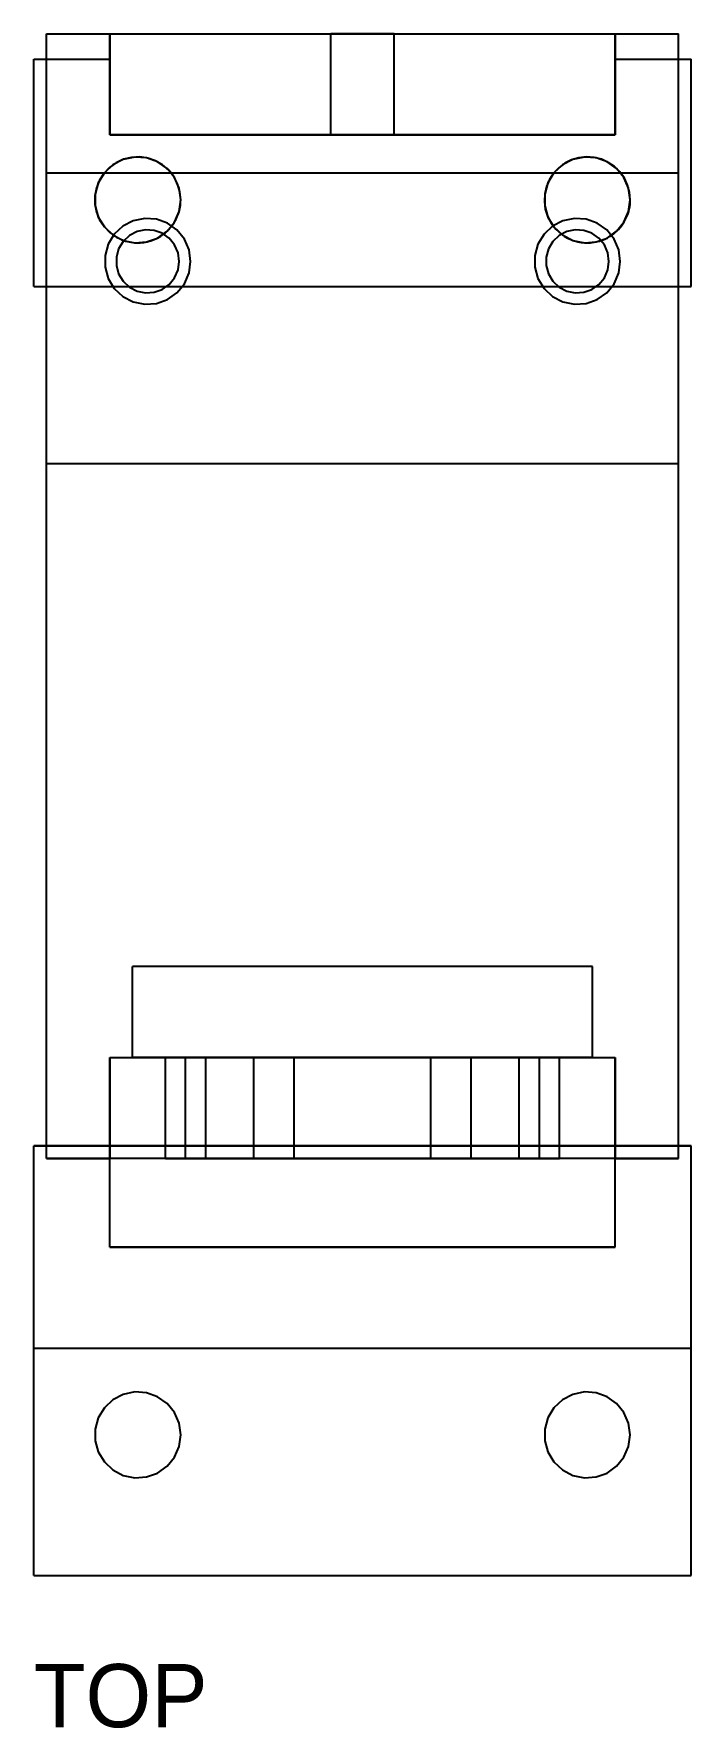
# Model space of a CAD drawing. Header units: millimetres. Extents: x 0 to 280, y -45 to 205.
# Drawn here: x 0 to 26, y 102.6 to 169.6 of the extents above; entities that cross this region are included whole.
import ezdxf

# ---------------------------------------------------------------- set-up
doc = ezdxf.new("R2010")
doc.units = ezdxf.units.MM
doc.layers.add('TOP_HIDDEN', color=8, linetype='CONTINUOUS')
doc.layers.add('TOP_VISIBLE', color=7, linetype='Continuous')

msp = doc.modelspace()

# ---------------------------------------------------------------- linework, layer by layer
at = {"layer": 'TOP_HIDDEN'}
for points in [[(0.5, 169.609), (3, 169.609)], [(0.5, 152.609), (0.5, 169.609)], [(3, 168.609), (3, 169.609)], [(3, 169.609), (23, 169.609)], [(3, 169.609), (3, 165.609)], [(14.25, 169.609), (14.141, 169.609), (14.033, 169.609), (13.924, 169.609), (13.815, 169.609), (13.707, 169.609), (13.598, 169.609), (13.489, 169.609), (13.38, 169.609), (13.272, 169.609), (13.163, 169.609), (13.054, 169.609), (12.946, 169.609), (12.837, 169.609), (12.728, 169.609), (12.62, 169.609), (12.511, 169.609), (12.402, 169.609), (12.293, 169.609), (12.185, 169.609), (12.076, 169.609), (11.967, 169.609), (11.859, 169.609), (11.75, 169.609)], [(11.75, 169.609), (11.804, 169.609), (11.859, 169.609), (11.913, 169.609), (11.967, 169.609), (12.022, 169.609), (12.076, 169.609), (12.13, 169.609), (12.185, 169.609), (12.239, 169.609), (12.293, 169.609), (12.348, 169.609), (12.402, 169.609), (12.457, 169.609), (12.511, 169.609), (12.565, 169.609), (12.62, 169.609), (12.674, 169.609), (12.728, 169.609), (12.783, 169.609), (12.837, 169.609), (12.891, 169.609), (12.946, 169.609), (13, 169.609)], [(14.25, 169.609), (14.141, 169.609), (14.033, 169.609), (13.924, 169.609), (13.815, 169.609), (13.707, 169.609), (13.598, 169.609), (13.489, 169.609), (13.38, 169.609), (13.272, 169.609), (13.163, 169.609), (13.054, 169.609), (12.946, 169.609), (12.837, 169.609), (12.728, 169.609), (12.62, 169.609), (12.511, 169.609), (12.402, 169.609), (12.293, 169.609), (12.185, 169.609), (12.076, 169.609), (11.967, 169.609), (11.859, 169.609), (11.75, 169.609)], [(11.75, 169.609), (11.804, 169.609), (11.859, 169.609), (11.913, 169.609), (11.967, 169.609), (12.022, 169.609), (12.076, 169.609), (12.13, 169.609), (12.185, 169.609), (12.239, 169.609), (12.293, 169.609), (12.348, 169.609), (12.402, 169.609), (12.457, 169.609), (12.511, 169.609), (12.565, 169.609), (12.62, 169.609), (12.674, 169.609), (12.728, 169.609), (12.783, 169.609), (12.837, 169.609), (12.891, 169.609), (12.946, 169.609), (13, 169.609)], [(14.25, 169.609), (14.141, 169.609), (14.033, 169.609), (13.924, 169.609), (13.815, 169.609), (13.707, 169.609), (13.598, 169.609), (13.489, 169.609), (13.38, 169.609), (13.272, 169.609), (13.163, 169.609), (13.054, 169.609), (12.946, 169.609), (12.837, 169.609), (12.728, 169.609), (12.62, 169.609), (12.511, 169.609), (12.402, 169.609), (12.293, 169.609), (12.185, 169.609), (12.076, 169.609), (11.967, 169.609), (11.859, 169.609), (11.75, 169.609)], [(11.75, 169.609), (11.804, 169.609), (11.859, 169.609), (11.913, 169.609), (11.967, 169.609), (12.022, 169.609), (12.076, 169.609), (12.13, 169.609), (12.185, 169.609), (12.239, 169.609), (12.293, 169.609), (12.348, 169.609), (12.402, 169.609), (12.457, 169.609), (12.511, 169.609), (12.565, 169.609), (12.62, 169.609), (12.674, 169.609), (12.728, 169.609), (12.783, 169.609), (12.837, 169.609), (12.891, 169.609), (12.946, 169.609), (13, 169.609)], [(11.75, 165.609), (11.75, 169.609)], [(11.75, 165.609), (11.75, 169.609)], [(11.75, 165.609), (11.75, 169.609)], [(13, 169.609), (13.054, 169.609), (13.109, 169.609), (13.163, 169.609), (13.217, 169.609), (13.272, 169.609), (13.326, 169.609), (13.38, 169.609), (13.435, 169.609), (13.489, 169.609), (13.543, 169.609), (13.598, 169.609), (13.652, 169.609), (13.707, 169.609), (13.761, 169.609), (13.815, 169.609), (13.87, 169.609), (13.924, 169.609), (13.978, 169.609), (14.033, 169.609), (14.087, 169.609), (14.141, 169.609), (14.196, 169.609), (14.25, 169.609)], [(13, 169.609), (13.054, 169.609), (13.109, 169.609), (13.163, 169.609), (13.217, 169.609), (13.272, 169.609), (13.326, 169.609), (13.38, 169.609), (13.435, 169.609), (13.489, 169.609), (13.543, 169.609), (13.598, 169.609), (13.652, 169.609), (13.707, 169.609), (13.761, 169.609), (13.815, 169.609), (13.87, 169.609), (13.924, 169.609), (13.978, 169.609), (14.033, 169.609), (14.087, 169.609), (14.141, 169.609), (14.196, 169.609), (14.25, 169.609)], [(13, 169.609), (13.054, 169.609), (13.109, 169.609), (13.163, 169.609), (13.217, 169.609), (13.272, 169.609), (13.326, 169.609), (13.38, 169.609), (13.435, 169.609), (13.489, 169.609), (13.543, 169.609), (13.598, 169.609), (13.652, 169.609), (13.707, 169.609), (13.761, 169.609), (13.815, 169.609), (13.87, 169.609), (13.924, 169.609), (13.978, 169.609), (14.033, 169.609), (14.087, 169.609), (14.141, 169.609), (14.196, 169.609), (14.25, 169.609)], [(14.25, 165.609), (14.25, 169.609)], [(14.25, 165.609), (14.25, 169.609)], [(14.25, 165.609), (14.25, 169.609)], [(23, 168.609), (23, 169.609)], [(23, 169.609), (23, 165.609)], [(23, 169.609), (25.5, 169.609)], [(25.5, 152.609), (25.5, 169.609)], [(0, 159.609), (0, 168.609)], [(0, 168.609), (3, 168.609)], [(0.5, 168.609), (3, 168.609)], [(3, 165.609), (3, 168.609)], [(23, 168.609), (26, 168.609)], [(23, 168.609), (25.5, 168.609)], [(23, 165.609), (23, 168.609)], [(26, 159.609), (26, 168.609)], [(3, 165.609), (23, 165.609)], [(23, 165.609), (3, 165.609)], [(14.25, 165.609), (14.141, 165.609), (14.033, 165.609), (13.924, 165.609), (13.815, 165.609), (13.707, 165.609), (13.598, 165.609), (13.489, 165.609), (13.38, 165.609), (13.272, 165.609), (13.163, 165.609), (13.054, 165.609), (12.946, 165.609), (12.837, 165.609), (12.728, 165.609), (12.62, 165.609), (12.511, 165.609), (12.402, 165.609), (12.293, 165.609), (12.185, 165.609), (12.076, 165.609), (11.967, 165.609), (11.859, 165.609), (11.75, 165.609)], [(11.75, 165.609), (11.804, 165.609), (11.859, 165.609), (11.913, 165.609), (11.967, 165.609), (12.022, 165.609), (12.076, 165.609), (12.13, 165.609), (12.185, 165.609), (12.239, 165.609), (12.293, 165.609), (12.348, 165.609), (12.402, 165.609), (12.457, 165.609), (12.511, 165.609), (12.565, 165.609), (12.62, 165.609), (12.674, 165.609), (12.728, 165.609), (12.783, 165.609), (12.837, 165.609), (12.891, 165.609), (12.946, 165.609), (13, 165.609)], [(14.25, 165.609), (14.141, 165.609), (14.033, 165.609), (13.924, 165.609), (13.815, 165.609), (13.707, 165.609), (13.598, 165.609), (13.489, 165.609), (13.38, 165.609), (13.272, 165.609), (13.163, 165.609), (13.054, 165.609), (12.946, 165.609), (12.837, 165.609), (12.728, 165.609), (12.62, 165.609), (12.511, 165.609), (12.402, 165.609), (12.293, 165.609), (12.185, 165.609), (12.076, 165.609), (11.967, 165.609), (11.859, 165.609), (11.75, 165.609)], [(11.75, 165.609), (11.804, 165.609), (11.859, 165.609), (11.913, 165.609), (11.967, 165.609), (12.022, 165.609), (12.076, 165.609), (12.13, 165.609), (12.185, 165.609), (12.239, 165.609), (12.293, 165.609), (12.348, 165.609), (12.402, 165.609), (12.457, 165.609), (12.511, 165.609), (12.565, 165.609), (12.62, 165.609), (12.674, 165.609), (12.728, 165.609), (12.783, 165.609), (12.837, 165.609), (12.891, 165.609), (12.946, 165.609), (13, 165.609)], [(14.25, 165.609), (14.141, 165.609), (14.033, 165.609), (13.924, 165.609), (13.815, 165.609), (13.707, 165.609), (13.598, 165.609), (13.489, 165.609), (13.38, 165.609), (13.272, 165.609), (13.163, 165.609), (13.054, 165.609), (12.946, 165.609), (12.837, 165.609), (12.728, 165.609), (12.62, 165.609), (12.511, 165.609), (12.402, 165.609), (12.293, 165.609), (12.185, 165.609), (12.076, 165.609), (11.967, 165.609), (11.859, 165.609), (11.75, 165.609)], [(11.75, 165.609), (11.804, 165.609), (11.859, 165.609), (11.913, 165.609), (11.967, 165.609), (12.022, 165.609), (12.076, 165.609), (12.13, 165.609), (12.185, 165.609), (12.239, 165.609), (12.293, 165.609), (12.348, 165.609), (12.402, 165.609), (12.457, 165.609), (12.511, 165.609), (12.565, 165.609), (12.62, 165.609), (12.674, 165.609), (12.728, 165.609), (12.783, 165.609), (12.837, 165.609), (12.891, 165.609), (12.946, 165.609), (13, 165.609)], [(13, 165.609), (13.054, 165.609), (13.109, 165.609), (13.163, 165.609), (13.217, 165.609), (13.272, 165.609), (13.326, 165.609), (13.38, 165.609), (13.435, 165.609), (13.489, 165.609), (13.543, 165.609), (13.598, 165.609), (13.652, 165.609), (13.707, 165.609), (13.761, 165.609), (13.815, 165.609), (13.87, 165.609), (13.924, 165.609), (13.978, 165.609), (14.033, 165.609), (14.087, 165.609), (14.141, 165.609), (14.196, 165.609), (14.25, 165.609)], [(13, 165.609), (13.054, 165.609), (13.109, 165.609), (13.163, 165.609), (13.217, 165.609), (13.272, 165.609), (13.326, 165.609), (13.38, 165.609), (13.435, 165.609), (13.489, 165.609), (13.543, 165.609), (13.598, 165.609), (13.652, 165.609), (13.707, 165.609), (13.761, 165.609), (13.815, 165.609), (13.87, 165.609), (13.924, 165.609), (13.978, 165.609), (14.033, 165.609), (14.087, 165.609), (14.141, 165.609), (14.196, 165.609), (14.25, 165.609)], [(13, 165.609), (13.054, 165.609), (13.109, 165.609), (13.163, 165.609), (13.217, 165.609), (13.272, 165.609), (13.326, 165.609), (13.38, 165.609), (13.435, 165.609), (13.489, 165.609), (13.543, 165.609), (13.598, 165.609), (13.652, 165.609), (13.707, 165.609), (13.761, 165.609), (13.815, 165.609), (13.87, 165.609), (13.924, 165.609), (13.978, 165.609), (14.033, 165.609), (14.087, 165.609), (14.141, 165.609), (14.196, 165.609), (14.25, 165.609)], [(5.807, 163.041), (5.777, 163.363), (5.685, 163.673), (5.537, 163.961), (5.337, 164.215), (5.092, 164.427), (4.812, 164.588), (4.506, 164.693), (4.186, 164.739), (3.862, 164.723), (3.548, 164.646), (3.254, 164.511), (2.991, 164.323), (2.768, 164.088), (2.594, 163.815), (2.475, 163.515), (2.415, 163.197), (2.416, 162.873), (2.478, 162.556), (2.6, 162.256), (2.776, 161.984), (3, 161.751), (3.264, 161.565), (3.559, 161.432)], [(5.807, 163.041), (5.744, 163.499), (5.56, 163.924), (5.268, 164.283), (4.89, 164.55), (4.453, 164.705), (3.991, 164.737), (3.538, 164.643), (3.127, 164.43), (2.789, 164.114), (2.548, 163.718), (2.423, 163.272), (2.423, 162.809), (2.548, 162.363), (2.789, 161.968), (3.127, 161.652), (3.538, 161.439), (3.991, 161.345), (4.453, 161.376), (4.89, 161.531), (5.268, 161.798), (5.56, 162.157), (5.744, 162.582), (5.807, 163.041)], [(23.593, 163.041), (23.566, 163.34), (23.487, 163.629), (23.359, 163.9), (23.185, 164.145), (22.971, 164.355), (22.723, 164.524), (22.45, 164.647), (22.159, 164.72), (21.86, 164.74), (21.561, 164.708), (21.273, 164.624), (21.005, 164.491), (20.764, 164.312), (20.558, 164.094), (20.394, 163.843), (20.276, 163.567), (20.209, 163.274), (20.194, 162.975), (20.232, 162.677), (20.322, 162.391), (20.46, 162.125), (20.644, 161.887), (20.866, 161.686)], [(23.593, 163.041), (23.529, 163.499), (23.345, 163.924), (23.053, 164.283), (22.675, 164.55), (22.238, 164.705), (21.777, 164.737), (21.323, 164.643), (20.912, 164.43), (20.574, 164.114), (20.333, 163.718), (20.208, 163.272), (20.208, 162.809), (20.333, 162.363), (20.574, 161.968), (20.912, 161.652), (21.323, 161.439), (21.777, 161.345), (22.238, 161.376), (22.675, 161.531), (23.053, 161.798), (23.345, 162.157), (23.529, 162.582), (23.593, 163.041)], [(0.5, 152.609), (0.5, 164.109)], [(0.5, 125.109), (0.5, 164.109)], [(0.5, 164.109), (25.5, 164.109)], [(25.5, 152.609), (25.5, 164.109)], [(25.5, 125.109), (25.5, 164.109)], [(5.134, 161.686), (5.188, 161.728), (5.24, 161.773), (5.289, 161.819), (5.337, 161.867), (5.384, 161.918), (5.428, 161.97), (5.469, 162.023), (5.509, 162.079), (5.547, 162.136), (5.582, 162.194), (5.614, 162.254), (5.645, 162.315), (5.673, 162.377), (5.698, 162.44), (5.721, 162.505), (5.741, 162.57), (5.759, 162.636), (5.773, 162.702), (5.786, 162.769), (5.795, 162.837), (5.802, 162.905), (5.806, 162.973), (5.807, 163.041)], [(22.441, 161.432), (22.527, 161.464), (22.611, 161.5), (22.693, 161.541), (22.773, 161.587), (22.85, 161.636), (22.925, 161.69), (22.996, 161.748), (23.064, 161.809), (23.129, 161.874), (23.19, 161.943), (23.248, 162.014), (23.301, 162.089), (23.351, 162.167), (23.396, 162.247), (23.436, 162.329), (23.472, 162.413), (23.504, 162.499), (23.531, 162.587), (23.553, 162.676), (23.57, 162.767), (23.583, 162.857), (23.59, 162.949), (23.593, 163.041)], [(6.2, 160.609), (6.137, 161.067), (5.953, 161.492), (5.66, 161.851), (5.282, 162.118), (4.846, 162.273), (4.384, 162.305), (3.931, 162.211), (3.52, 161.998), (3.181, 161.682), (2.941, 161.286), (2.816, 160.84), (2.816, 160.377), (2.941, 159.931), (3.181, 159.536), (3.52, 159.22), (3.931, 159.007), (4.384, 158.913), (4.846, 158.944), (5.282, 159.099), (5.66, 159.366), (5.953, 159.725), (6.137, 160.15), (6.2, 160.609)], [(23.2, 160.609), (23.137, 161.067), (22.953, 161.492), (22.66, 161.851), (22.282, 162.118), (21.846, 162.273), (21.384, 162.305), (20.931, 162.211), (20.52, 161.998), (20.181, 161.682), (19.941, 161.286), (19.816, 160.84), (19.816, 160.377), (19.941, 159.931), (20.181, 159.536), (20.52, 159.22), (20.931, 159.007), (21.384, 158.913), (21.846, 158.944), (22.282, 159.099), (22.66, 159.366), (22.953, 159.725), (23.137, 160.15), (23.2, 160.609)], [(5.75, 160.609), (5.704, 160.946), (5.568, 161.258), (5.353, 161.522), (5.075, 161.719), (4.754, 161.833), (4.415, 161.856), (4.081, 161.787), (3.779, 161.63), (3.53, 161.398), (3.353, 161.107), (3.262, 160.779), (3.262, 160.439), (3.353, 160.111), (3.53, 159.82), (3.779, 159.588), (4.081, 159.431), (4.415, 159.362), (4.754, 159.385), (5.075, 159.499), (5.353, 159.695), (5.568, 159.959), (5.704, 160.272), (5.75, 160.609)], [(22.75, 160.609), (22.704, 160.946), (22.568, 161.258), (22.353, 161.522), (22.075, 161.719), (21.754, 161.833), (21.415, 161.856), (21.081, 161.787), (20.779, 161.63), (20.53, 161.398), (20.353, 161.107), (20.262, 160.779), (20.262, 160.439), (20.353, 160.111), (20.53, 159.82), (20.779, 159.588), (21.081, 159.431), (21.415, 159.362), (21.754, 159.385), (22.075, 159.499), (22.353, 159.695), (22.568, 159.959), (22.704, 160.272), (22.75, 160.609)], [(0, 159.609), (26, 159.609)], [(0.5, 159.609), (3.75, 159.609)], [(5.25, 159.609), (20.75, 159.609)], [(22.25, 159.609), (25.5, 159.609)], [(0.5, 152.609), (25.5, 152.609)], [(0.5, 152.609), (25.5, 152.609)], [(22.1, 132.709), (3.9, 132.709)], [(3.9, 129.109), (3.9, 132.709)], [(22.1, 129.109), (22.1, 132.709)], [(3, 129.109), (3, 125.109)], [(3, 129.109), (3.9, 129.109)], [(3, 129.109), (23, 129.109)], [(3, 125.609), (3, 129.109)], [(6.8, 129.109), (6.73, 129.109), (6.661, 129.109), (6.591, 129.109), (6.522, 129.109), (6.452, 129.109), (6.383, 129.109), (6.313, 129.109), (6.243, 129.109), (6.174, 129.109), (6.104, 129.109), (6.035, 129.109), (5.965, 129.109), (5.896, 129.109), (5.826, 129.109), (5.757, 129.109), (5.687, 129.109), (5.617, 129.109), (5.548, 129.109), (5.478, 129.109), (5.409, 129.109), (5.339, 129.109), (5.27, 129.109), (5.2, 129.109)], [(5.2, 129.109), (5.235, 129.109), (5.27, 129.109), (5.304, 129.109), (5.339, 129.109), (5.374, 129.109), (5.409, 129.109), (5.443, 129.109), (5.478, 129.109), (5.513, 129.109), (5.548, 129.109), (5.583, 129.109), (5.617, 129.109), (5.652, 129.109), (5.687, 129.109), (5.722, 129.109), (5.757, 129.109), (5.791, 129.109), (5.826, 129.109), (5.861, 129.109), (5.896, 129.109), (5.93, 129.109), (5.965, 129.109), (6, 129.109)], [(5.2, 125.109), (5.2, 129.109)], [(6, 125.109), (6, 129.109)], [(6, 129.109), (20, 129.109)], [(6, 125.109), (6, 129.109)], [(6, 129.109), (20, 129.109)], [(6, 129.109), (6.035, 129.109), (6.07, 129.109), (6.104, 129.109), (6.139, 129.109), (6.174, 129.109), (6.209, 129.109), (6.243, 129.109), (6.278, 129.109), (6.313, 129.109), (6.348, 129.109), (6.383, 129.109), (6.417, 129.109), (6.452, 129.109), (6.487, 129.109), (6.522, 129.109), (6.557, 129.109), (6.591, 129.109), (6.626, 129.109), (6.661, 129.109), (6.696, 129.109), (6.73, 129.109), (6.765, 129.109), (6.8, 129.109)], [(6.8, 125.109), (6.8, 129.109)], [(9.5, 129.109), (9.465, 129.109), (9.43, 129.109), (9.396, 129.109), (9.361, 129.109), (9.326, 129.109), (9.291, 129.109), (9.257, 129.109), (9.222, 129.109), (9.187, 129.109), (9.152, 129.109), (9.117, 129.109), (9.083, 129.109), (9.048, 129.109), (9.013, 129.109), (8.978, 129.109), (8.943, 129.109), (8.909, 129.109), (8.874, 129.109), (8.839, 129.109), (8.804, 129.109), (8.77, 129.109), (8.735, 129.109), (8.7, 129.109)], [(8.7, 129.109), (8.77, 129.109), (8.839, 129.109), (8.909, 129.109), (8.978, 129.109), (9.048, 129.109), (9.117, 129.109), (9.187, 129.109), (9.257, 129.109), (9.326, 129.109), (9.396, 129.109), (9.465, 129.109), (9.535, 129.109), (9.604, 129.109), (9.674, 129.109), (9.743, 129.109), (9.813, 129.109), (9.883, 129.109), (9.952, 129.109), (10.022, 129.109), (10.091, 129.109), (10.161, 129.109), (10.23, 129.109), (10.3, 129.109)], [(10.3, 129.109), (10.23, 129.109), (10.161, 129.109), (10.091, 129.109), (10.022, 129.109), (9.952, 129.109), (9.883, 129.109), (9.813, 129.109), (9.743, 129.109), (9.674, 129.109), (9.604, 129.109), (9.535, 129.109), (9.465, 129.109), (9.396, 129.109), (9.326, 129.109), (9.257, 129.109), (9.187, 129.109), (9.117, 129.109), (9.048, 129.109), (8.978, 129.109), (8.909, 129.109), (8.839, 129.109), (8.77, 129.109), (8.7, 129.109)], [(8.7, 129.109), (8.735, 129.109), (8.77, 129.109), (8.804, 129.109), (8.839, 129.109), (8.874, 129.109), (8.909, 129.109), (8.943, 129.109), (8.978, 129.109), (9.013, 129.109), (9.048, 129.109), (9.083, 129.109), (9.117, 129.109), (9.152, 129.109), (9.187, 129.109), (9.222, 129.109), (9.257, 129.109), (9.291, 129.109), (9.326, 129.109), (9.361, 129.109), (9.396, 129.109), (9.43, 129.109), (9.465, 129.109), (9.5, 129.109)], [(8.7, 125.109), (8.7, 129.109)], [(8.7, 125.109), (8.7, 129.109)], [(10.3, 129.109), (10.265, 129.109), (10.23, 129.109), (10.196, 129.109), (10.161, 129.109), (10.126, 129.109), (10.091, 129.109), (10.057, 129.109), (10.022, 129.109), (9.987, 129.109), (9.952, 129.109), (9.917, 129.109), (9.883, 129.109), (9.848, 129.109), (9.813, 129.109), (9.778, 129.109), (9.743, 129.109), (9.709, 129.109), (9.674, 129.109), (9.639, 129.109), (9.604, 129.109), (9.57, 129.109), (9.535, 129.109), (9.5, 129.109)], [(9.5, 129.109), (9.535, 129.109), (9.57, 129.109), (9.604, 129.109), (9.639, 129.109), (9.674, 129.109), (9.709, 129.109), (9.743, 129.109), (9.778, 129.109), (9.813, 129.109), (9.848, 129.109), (9.883, 129.109), (9.917, 129.109), (9.952, 129.109), (9.987, 129.109), (10.022, 129.109), (10.057, 129.109), (10.091, 129.109), (10.126, 129.109), (10.161, 129.109), (10.196, 129.109), (10.23, 129.109), (10.265, 129.109), (10.3, 129.109)], [(10.3, 125.109), (10.3, 129.109)], [(10.3, 125.109), (10.3, 129.109)], [(16.5, 129.109), (16.465, 129.109), (16.43, 129.109), (16.396, 129.109), (16.361, 129.109), (16.326, 129.109), (16.291, 129.109), (16.257, 129.109), (16.222, 129.109), (16.187, 129.109), (16.152, 129.109), (16.117, 129.109), (16.083, 129.109), (16.048, 129.109), (16.013, 129.109), (15.978, 129.109), (15.943, 129.109), (15.909, 129.109), (15.874, 129.109), (15.839, 129.109), (15.804, 129.109), (15.77, 129.109), (15.735, 129.109), (15.7, 129.109)], [(15.7, 129.109), (15.77, 129.109), (15.839, 129.109), (15.909, 129.109), (15.978, 129.109), (16.048, 129.109), (16.117, 129.109), (16.187, 129.109), (16.257, 129.109), (16.326, 129.109), (16.396, 129.109), (16.465, 129.109), (16.535, 129.109), (16.604, 129.109), (16.674, 129.109), (16.743, 129.109), (16.813, 129.109), (16.883, 129.109), (16.952, 129.109), (17.022, 129.109), (17.091, 129.109), (17.161, 129.109), (17.23, 129.109), (17.3, 129.109)], [(17.3, 129.109), (17.23, 129.109), (17.161, 129.109), (17.091, 129.109), (17.022, 129.109), (16.952, 129.109), (16.883, 129.109), (16.813, 129.109), (16.743, 129.109), (16.674, 129.109), (16.604, 129.109), (16.535, 129.109), (16.465, 129.109), (16.396, 129.109), (16.326, 129.109), (16.257, 129.109), (16.187, 129.109), (16.117, 129.109), (16.048, 129.109), (15.978, 129.109), (15.909, 129.109), (15.839, 129.109), (15.77, 129.109), (15.7, 129.109)], [(15.7, 129.109), (15.735, 129.109), (15.77, 129.109), (15.804, 129.109), (15.839, 129.109), (15.874, 129.109), (15.909, 129.109), (15.943, 129.109), (15.978, 129.109), (16.013, 129.109), (16.048, 129.109), (16.083, 129.109), (16.117, 129.109), (16.152, 129.109), (16.187, 129.109), (16.222, 129.109), (16.257, 129.109), (16.291, 129.109), (16.326, 129.109), (16.361, 129.109), (16.396, 129.109), (16.43, 129.109), (16.465, 129.109), (16.5, 129.109)], [(15.7, 125.109), (15.7, 129.109)], [(15.7, 125.109), (15.7, 129.109)], [(17.3, 129.109), (17.265, 129.109), (17.23, 129.109), (17.196, 129.109), (17.161, 129.109), (17.126, 129.109), (17.091, 129.109), (17.057, 129.109), (17.022, 129.109), (16.987, 129.109), (16.952, 129.109), (16.917, 129.109), (16.883, 129.109), (16.848, 129.109), (16.813, 129.109), (16.778, 129.109), (16.743, 129.109), (16.709, 129.109), (16.674, 129.109), (16.639, 129.109), (16.604, 129.109), (16.57, 129.109), (16.535, 129.109), (16.5, 129.109)], [(16.5, 129.109), (16.535, 129.109), (16.57, 129.109), (16.604, 129.109), (16.639, 129.109), (16.674, 129.109), (16.709, 129.109), (16.743, 129.109), (16.778, 129.109), (16.813, 129.109), (16.848, 129.109), (16.883, 129.109), (16.917, 129.109), (16.952, 129.109), (16.987, 129.109), (17.022, 129.109), (17.057, 129.109), (17.091, 129.109), (17.126, 129.109), (17.161, 129.109), (17.196, 129.109), (17.23, 129.109), (17.265, 129.109), (17.3, 129.109)], [(17.3, 125.109), (17.3, 129.109)], [(17.3, 125.109), (17.3, 129.109)], [(20.8, 129.109), (20.73, 129.109), (20.661, 129.109), (20.591, 129.109), (20.522, 129.109), (20.452, 129.109), (20.383, 129.109), (20.313, 129.109), (20.243, 129.109), (20.174, 129.109), (20.104, 129.109), (20.035, 129.109), (19.965, 129.109), (19.896, 129.109), (19.826, 129.109), (19.757, 129.109), (19.687, 129.109), (19.617, 129.109), (19.548, 129.109), (19.478, 129.109), (19.409, 129.109), (19.339, 129.109), (19.27, 129.109), (19.2, 129.109)], [(19.2, 129.109), (19.235, 129.109), (19.27, 129.109), (19.304, 129.109), (19.339, 129.109), (19.374, 129.109), (19.409, 129.109), (19.443, 129.109), (19.478, 129.109), (19.513, 129.109), (19.548, 129.109), (19.583, 129.109), (19.617, 129.109), (19.652, 129.109), (19.687, 129.109), (19.722, 129.109), (19.757, 129.109), (19.791, 129.109), (19.826, 129.109), (19.861, 129.109), (19.896, 129.109), (19.93, 129.109), (19.965, 129.109), (20, 129.109)], [(19.2, 125.109), (19.2, 129.109)], [(20, 129.109), (20.035, 129.109), (20.07, 129.109), (20.104, 129.109), (20.139, 129.109), (20.174, 129.109), (20.209, 129.109), (20.243, 129.109), (20.278, 129.109), (20.313, 129.109), (20.348, 129.109), (20.383, 129.109), (20.417, 129.109), (20.452, 129.109), (20.487, 129.109), (20.522, 129.109), (20.557, 129.109), (20.591, 129.109), (20.626, 129.109), (20.661, 129.109), (20.696, 129.109), (20.73, 129.109), (20.765, 129.109), (20.8, 129.109)], [(20, 125.109), (20, 129.109)], [(20, 125.109), (20, 129.109)], [(20.8, 125.109), (20.8, 129.109)], [(22.1, 129.109), (23, 129.109)], [(23, 125.609), (23, 129.109)], [(23, 129.109), (23, 125.109)], [(0, 117.609), (0, 125.609)], [(26, 125.609), (0, 125.609)], [(0.5, 125.609), (3, 125.609)], [(3, 121.609), (3, 125.609)], [(3, 125.609), (23, 125.609)], [(23, 121.609), (23, 125.609)], [(23, 125.609), (25.5, 125.609)], [(26, 117.609), (26, 125.609)], [(0.5, 125.109), (3, 125.109)], [(23, 125.109), (3, 125.109)], [(6.8, 125.109), (6.73, 125.109), (6.661, 125.109), (6.591, 125.109), (6.522, 125.109), (6.452, 125.109), (6.383, 125.109), (6.313, 125.109), (6.243, 125.109), (6.174, 125.109), (6.104, 125.109), (6.035, 125.109), (5.965, 125.109), (5.896, 125.109), (5.826, 125.109), (5.757, 125.109), (5.687, 125.109), (5.617, 125.109), (5.548, 125.109), (5.478, 125.109), (5.409, 125.109), (5.339, 125.109), (5.27, 125.109), (5.2, 125.109)], [(5.2, 125.109), (5.235, 125.109), (5.27, 125.109), (5.304, 125.109), (5.339, 125.109), (5.374, 125.109), (5.409, 125.109), (5.443, 125.109), (5.478, 125.109), (5.513, 125.109), (5.548, 125.109), (5.583, 125.109), (5.617, 125.109), (5.652, 125.109), (5.687, 125.109), (5.722, 125.109), (5.757, 125.109), (5.791, 125.109), (5.826, 125.109), (5.861, 125.109), (5.896, 125.109), (5.93, 125.109), (5.965, 125.109), (6, 125.109)], [(6, 125.109), (6.035, 125.109), (6.07, 125.109), (6.104, 125.109), (6.139, 125.109), (6.174, 125.109), (6.209, 125.109), (6.243, 125.109), (6.278, 125.109), (6.313, 125.109), (6.348, 125.109), (6.383, 125.109), (6.417, 125.109), (6.452, 125.109), (6.487, 125.109), (6.522, 125.109), (6.557, 125.109), (6.591, 125.109), (6.626, 125.109), (6.661, 125.109), (6.696, 125.109), (6.73, 125.109), (6.765, 125.109), (6.8, 125.109)], [(6, 125.109), (20, 125.109)], [(6, 125.109), (20, 125.109)], [(10.3, 125.109), (10.23, 125.109), (10.161, 125.109), (10.091, 125.109), (10.022, 125.109), (9.952, 125.109), (9.883, 125.109), (9.813, 125.109), (9.743, 125.109), (9.674, 125.109), (9.604, 125.109), (9.535, 125.109), (9.465, 125.109), (9.396, 125.109), (9.326, 125.109), (9.257, 125.109), (9.187, 125.109), (9.117, 125.109), (9.048, 125.109), (8.978, 125.109), (8.909, 125.109), (8.839, 125.109), (8.77, 125.109), (8.7, 125.109)], [(8.7, 125.109), (8.735, 125.109), (8.77, 125.109), (8.804, 125.109), (8.839, 125.109), (8.874, 125.109), (8.909, 125.109), (8.943, 125.109), (8.978, 125.109), (9.013, 125.109), (9.048, 125.109), (9.083, 125.109), (9.117, 125.109), (9.152, 125.109), (9.187, 125.109), (9.222, 125.109), (9.257, 125.109), (9.291, 125.109), (9.326, 125.109), (9.361, 125.109), (9.396, 125.109), (9.43, 125.109), (9.465, 125.109), (9.5, 125.109)], [(10.3, 125.109), (10.23, 125.109), (10.161, 125.109), (10.091, 125.109), (10.022, 125.109), (9.952, 125.109), (9.883, 125.109), (9.813, 125.109), (9.743, 125.109), (9.674, 125.109), (9.604, 125.109), (9.535, 125.109), (9.465, 125.109), (9.396, 125.109), (9.326, 125.109), (9.257, 125.109), (9.187, 125.109), (9.117, 125.109), (9.048, 125.109), (8.978, 125.109), (8.909, 125.109), (8.839, 125.109), (8.77, 125.109), (8.7, 125.109)], [(8.7, 125.109), (8.735, 125.109), (8.77, 125.109), (8.804, 125.109), (8.839, 125.109), (8.874, 125.109), (8.909, 125.109), (8.943, 125.109), (8.978, 125.109), (9.013, 125.109), (9.048, 125.109), (9.083, 125.109), (9.117, 125.109), (9.152, 125.109), (9.187, 125.109), (9.222, 125.109), (9.257, 125.109), (9.291, 125.109), (9.326, 125.109), (9.361, 125.109), (9.396, 125.109), (9.43, 125.109), (9.465, 125.109), (9.5, 125.109)], [(9.5, 125.109), (9.535, 125.109), (9.57, 125.109), (9.604, 125.109), (9.639, 125.109), (9.674, 125.109), (9.709, 125.109), (9.743, 125.109), (9.778, 125.109), (9.813, 125.109), (9.848, 125.109), (9.883, 125.109), (9.917, 125.109), (9.952, 125.109), (9.987, 125.109), (10.022, 125.109), (10.057, 125.109), (10.091, 125.109), (10.126, 125.109), (10.161, 125.109), (10.196, 125.109), (10.23, 125.109), (10.265, 125.109), (10.3, 125.109)], [(9.5, 125.109), (9.535, 125.109), (9.57, 125.109), (9.604, 125.109), (9.639, 125.109), (9.674, 125.109), (9.709, 125.109), (9.743, 125.109), (9.778, 125.109), (9.813, 125.109), (9.848, 125.109), (9.883, 125.109), (9.917, 125.109), (9.952, 125.109), (9.987, 125.109), (10.022, 125.109), (10.057, 125.109), (10.091, 125.109), (10.126, 125.109), (10.161, 125.109), (10.196, 125.109), (10.23, 125.109), (10.265, 125.109), (10.3, 125.109)], [(17.3, 125.109), (17.23, 125.109), (17.161, 125.109), (17.091, 125.109), (17.022, 125.109), (16.952, 125.109), (16.883, 125.109), (16.813, 125.109), (16.743, 125.109), (16.674, 125.109), (16.604, 125.109), (16.535, 125.109), (16.465, 125.109), (16.396, 125.109), (16.326, 125.109), (16.257, 125.109), (16.187, 125.109), (16.117, 125.109), (16.048, 125.109), (15.978, 125.109), (15.909, 125.109), (15.839, 125.109), (15.77, 125.109), (15.7, 125.109)], [(15.7, 125.109), (15.735, 125.109), (15.77, 125.109), (15.804, 125.109), (15.839, 125.109), (15.874, 125.109), (15.909, 125.109), (15.943, 125.109), (15.978, 125.109), (16.013, 125.109), (16.048, 125.109), (16.083, 125.109), (16.117, 125.109), (16.152, 125.109), (16.187, 125.109), (16.222, 125.109), (16.257, 125.109), (16.291, 125.109), (16.326, 125.109), (16.361, 125.109), (16.396, 125.109), (16.43, 125.109), (16.465, 125.109), (16.5, 125.109)], [(17.3, 125.109), (17.23, 125.109), (17.161, 125.109), (17.091, 125.109), (17.022, 125.109), (16.952, 125.109), (16.883, 125.109), (16.813, 125.109), (16.743, 125.109), (16.674, 125.109), (16.604, 125.109), (16.535, 125.109), (16.465, 125.109), (16.396, 125.109), (16.326, 125.109), (16.257, 125.109), (16.187, 125.109), (16.117, 125.109), (16.048, 125.109), (15.978, 125.109), (15.909, 125.109), (15.839, 125.109), (15.77, 125.109), (15.7, 125.109)], [(15.7, 125.109), (15.735, 125.109), (15.77, 125.109), (15.804, 125.109), (15.839, 125.109), (15.874, 125.109), (15.909, 125.109), (15.943, 125.109), (15.978, 125.109), (16.013, 125.109), (16.048, 125.109), (16.083, 125.109), (16.117, 125.109), (16.152, 125.109), (16.187, 125.109), (16.222, 125.109), (16.257, 125.109), (16.291, 125.109), (16.326, 125.109), (16.361, 125.109), (16.396, 125.109), (16.43, 125.109), (16.465, 125.109), (16.5, 125.109)], [(16.5, 125.109), (16.535, 125.109), (16.57, 125.109), (16.604, 125.109), (16.639, 125.109), (16.674, 125.109), (16.709, 125.109), (16.743, 125.109), (16.778, 125.109), (16.813, 125.109), (16.848, 125.109), (16.883, 125.109), (16.917, 125.109), (16.952, 125.109), (16.987, 125.109), (17.022, 125.109), (17.057, 125.109), (17.091, 125.109), (17.126, 125.109), (17.161, 125.109), (17.196, 125.109), (17.23, 125.109), (17.265, 125.109), (17.3, 125.109)], [(16.5, 125.109), (16.535, 125.109), (16.57, 125.109), (16.604, 125.109), (16.639, 125.109), (16.674, 125.109), (16.709, 125.109), (16.743, 125.109), (16.778, 125.109), (16.813, 125.109), (16.848, 125.109), (16.883, 125.109), (16.917, 125.109), (16.952, 125.109), (16.987, 125.109), (17.022, 125.109), (17.057, 125.109), (17.091, 125.109), (17.126, 125.109), (17.161, 125.109), (17.196, 125.109), (17.23, 125.109), (17.265, 125.109), (17.3, 125.109)], [(20.8, 125.109), (20.73, 125.109), (20.661, 125.109), (20.591, 125.109), (20.522, 125.109), (20.452, 125.109), (20.383, 125.109), (20.313, 125.109), (20.243, 125.109), (20.174, 125.109), (20.104, 125.109), (20.035, 125.109), (19.965, 125.109), (19.896, 125.109), (19.826, 125.109), (19.757, 125.109), (19.687, 125.109), (19.617, 125.109), (19.548, 125.109), (19.478, 125.109), (19.409, 125.109), (19.339, 125.109), (19.27, 125.109), (19.2, 125.109)], [(19.2, 125.109), (19.235, 125.109), (19.27, 125.109), (19.304, 125.109), (19.339, 125.109), (19.374, 125.109), (19.409, 125.109), (19.443, 125.109), (19.478, 125.109), (19.513, 125.109), (19.548, 125.109), (19.583, 125.109), (19.617, 125.109), (19.652, 125.109), (19.687, 125.109), (19.722, 125.109), (19.757, 125.109), (19.791, 125.109), (19.826, 125.109), (19.861, 125.109), (19.896, 125.109), (19.93, 125.109), (19.965, 125.109), (20, 125.109)], [(20, 125.109), (20.035, 125.109), (20.07, 125.109), (20.104, 125.109), (20.139, 125.109), (20.174, 125.109), (20.209, 125.109), (20.243, 125.109), (20.278, 125.109), (20.313, 125.109), (20.348, 125.109), (20.383, 125.109), (20.417, 125.109), (20.452, 125.109), (20.487, 125.109), (20.522, 125.109), (20.557, 125.109), (20.591, 125.109), (20.626, 125.109), (20.661, 125.109), (20.696, 125.109), (20.73, 125.109), (20.765, 125.109), (20.8, 125.109)], [(23, 125.109), (25.5, 125.109)], [(23, 121.609), (3, 121.609)], [(0, 108.609), (0, 117.609)], [(0, 117.609), (26, 117.609)], [(0, 117.609), (26, 117.609)], [(26, 108.609), (26, 117.609)], [(5.807, 114.177), (5.744, 114.635), (5.56, 115.06), (5.268, 115.419), (4.89, 115.686), (4.453, 115.841), (3.991, 115.873), (3.538, 115.779), (3.127, 115.566), (2.789, 115.25), (2.548, 114.854), (2.423, 114.408), (2.423, 113.945), (2.548, 113.499), (2.789, 113.104), (3.127, 112.788), (3.538, 112.575), (3.991, 112.481), (4.453, 112.512), (4.89, 112.667), (5.268, 112.934), (5.56, 113.293), (5.744, 113.718), (5.807, 114.177)], [(5.807, 114.177), (5.744, 114.635), (5.56, 115.06), (5.268, 115.419), (4.89, 115.686), (4.453, 115.841), (3.991, 115.873), (3.538, 115.779), (3.127, 115.566), (2.789, 115.25), (2.548, 114.854), (2.423, 114.408), (2.423, 113.945), (2.548, 113.499), (2.789, 113.104), (3.127, 112.788), (3.538, 112.575), (3.991, 112.481), (4.453, 112.512), (4.89, 112.667), (5.268, 112.934), (5.56, 113.293), (5.744, 113.718), (5.807, 114.177)], [(23.593, 114.177), (23.529, 114.635), (23.345, 115.06), (23.053, 115.419), (22.675, 115.686), (22.238, 115.841), (21.777, 115.873), (21.323, 115.779), (20.912, 115.566), (20.574, 115.25), (20.333, 114.854), (20.208, 114.408), (20.208, 113.945), (20.333, 113.499), (20.574, 113.104), (20.912, 112.788), (21.323, 112.575), (21.777, 112.481), (22.238, 112.512), (22.675, 112.667), (23.053, 112.934), (23.345, 113.293), (23.529, 113.718), (23.593, 114.177)], [(23.593, 114.177), (23.529, 114.635), (23.345, 115.06), (23.053, 115.419), (22.675, 115.686), (22.238, 115.841), (21.777, 115.873), (21.323, 115.779), (20.912, 115.566), (20.574, 115.25), (20.333, 114.854), (20.208, 114.408), (20.208, 113.945), (20.333, 113.499), (20.574, 113.104), (20.912, 112.788), (21.323, 112.575), (21.777, 112.481), (22.238, 112.512), (22.675, 112.667), (23.053, 112.934), (23.345, 113.293), (23.529, 113.718), (23.593, 114.177)], [(0, 108.609), (26, 108.609)]]:
    msp.add_lwpolyline(points, dxfattribs=at)
at = {"layer": 'TOP_VISIBLE'}
for points in [[(0.5, 169.609), (25.5, 169.609)], [(0.5, 164.109), (0.5, 169.609)], [(25.5, 164.109), (25.5, 169.609)], [(0, 159.609), (0, 168.609)], [(0, 168.609), (0.5, 168.609)], [(25.5, 168.609), (26, 168.609)], [(26, 159.609), (26, 168.609)], [(0.5, 125.109), (0.5, 164.109)], [(0.5, 164.109), (25.5, 164.109)], [(25.5, 125.109), (25.5, 164.109)], [(6.2, 160.609), (6.137, 161.067), (5.953, 161.492), (5.66, 161.851), (5.282, 162.118), (4.846, 162.273), (4.384, 162.305), (3.931, 162.211), (3.52, 161.998), (3.181, 161.682), (2.941, 161.286), (2.816, 160.84), (2.816, 160.377), (2.941, 159.931), (3.181, 159.536), (3.52, 159.22), (3.931, 159.007), (4.384, 158.913), (4.846, 158.944), (5.282, 159.099), (5.66, 159.366), (5.953, 159.725), (6.137, 160.15), (6.2, 160.609)], [(23.2, 160.609), (23.137, 161.067), (22.953, 161.492), (22.66, 161.851), (22.282, 162.118), (21.846, 162.273), (21.384, 162.305), (20.931, 162.211), (20.52, 161.998), (20.181, 161.682), (19.941, 161.286), (19.816, 160.84), (19.816, 160.377), (19.941, 159.931), (20.181, 159.536), (20.52, 159.22), (20.931, 159.007), (21.384, 158.913), (21.846, 158.944), (22.282, 159.099), (22.66, 159.366), (22.953, 159.725), (23.137, 160.15), (23.2, 160.609)], [(5.75, 160.609), (5.704, 160.946), (5.568, 161.258), (5.353, 161.522), (5.075, 161.719), (4.754, 161.833), (4.415, 161.856), (4.081, 161.787), (3.779, 161.63), (3.53, 161.398), (3.353, 161.107), (3.262, 160.779), (3.262, 160.439), (3.353, 160.111), (3.53, 159.82), (3.779, 159.588), (4.081, 159.431), (4.415, 159.362), (4.754, 159.385), (5.075, 159.499), (5.353, 159.695), (5.568, 159.959), (5.704, 160.272), (5.75, 160.609)], [(3.559, 161.432), (3.628, 161.41), (3.698, 161.391), (3.768, 161.375), (3.839, 161.362), (3.911, 161.352), (3.982, 161.345), (4.055, 161.342), (4.127, 161.341), (4.199, 161.343), (4.271, 161.349), (4.343, 161.357), (4.414, 161.369), (4.485, 161.383), (4.555, 161.401), (4.624, 161.421), (4.692, 161.445), (4.76, 161.471), (4.826, 161.5), (4.89, 161.532), (4.954, 161.566), (5.016, 161.604), (5.076, 161.644), (5.134, 161.686)], [(22.75, 160.609), (22.704, 160.946), (22.568, 161.258), (22.353, 161.522), (22.075, 161.719), (21.754, 161.833), (21.415, 161.856), (21.081, 161.787), (20.779, 161.63), (20.53, 161.398), (20.353, 161.107), (20.262, 160.779), (20.262, 160.439), (20.353, 160.111), (20.53, 159.82), (20.779, 159.588), (21.081, 159.431), (21.415, 159.362), (21.754, 159.385), (22.075, 159.499), (22.353, 159.695), (22.568, 159.959), (22.704, 160.272), (22.75, 160.609)], [(20.866, 161.686), (20.924, 161.644), (20.984, 161.604), (21.046, 161.566), (21.11, 161.532), (21.174, 161.5), (21.24, 161.471), (21.308, 161.445), (21.376, 161.421), (21.445, 161.401), (21.515, 161.383), (21.586, 161.369), (21.657, 161.357), (21.729, 161.349), (21.801, 161.343), (21.873, 161.341), (21.945, 161.342), (22.018, 161.345), (22.089, 161.352), (22.161, 161.362), (22.232, 161.375), (22.302, 161.391), (22.372, 161.41), (22.441, 161.432)], [(0, 159.609), (0.5, 159.609)], [(3.75, 159.609), (5.25, 159.609)], [(20.75, 159.609), (22.25, 159.609)], [(25.5, 159.609), (26, 159.609)], [(3.9, 129.109), (3.9, 132.709)], [(22.1, 132.709), (3.9, 132.709)], [(22.1, 129.109), (22.1, 132.709)], [(22.1, 129.109), (3.9, 129.109)], [(0, 108.609), (0, 125.609)], [(0, 125.609), (0.5, 125.609)], [(25.5, 125.609), (26, 125.609)], [(26, 108.609), (26, 125.609)], [(25.5, 125.109), (0.5, 125.109)], [(3, 121.609), (3, 125.109)], [(23, 121.609), (23, 125.109)], [(3, 121.609), (23, 121.609)], [(0, 108.609), (26, 108.609)]]:
    msp.add_lwpolyline(points, dxfattribs=at)

# ---------------------------------------------------------------- texts
msp.add_text('TOP', height=2.5, dxfattribs=at).set_placement((0, 102.609))

doc.saveas('drawing.dxf')
